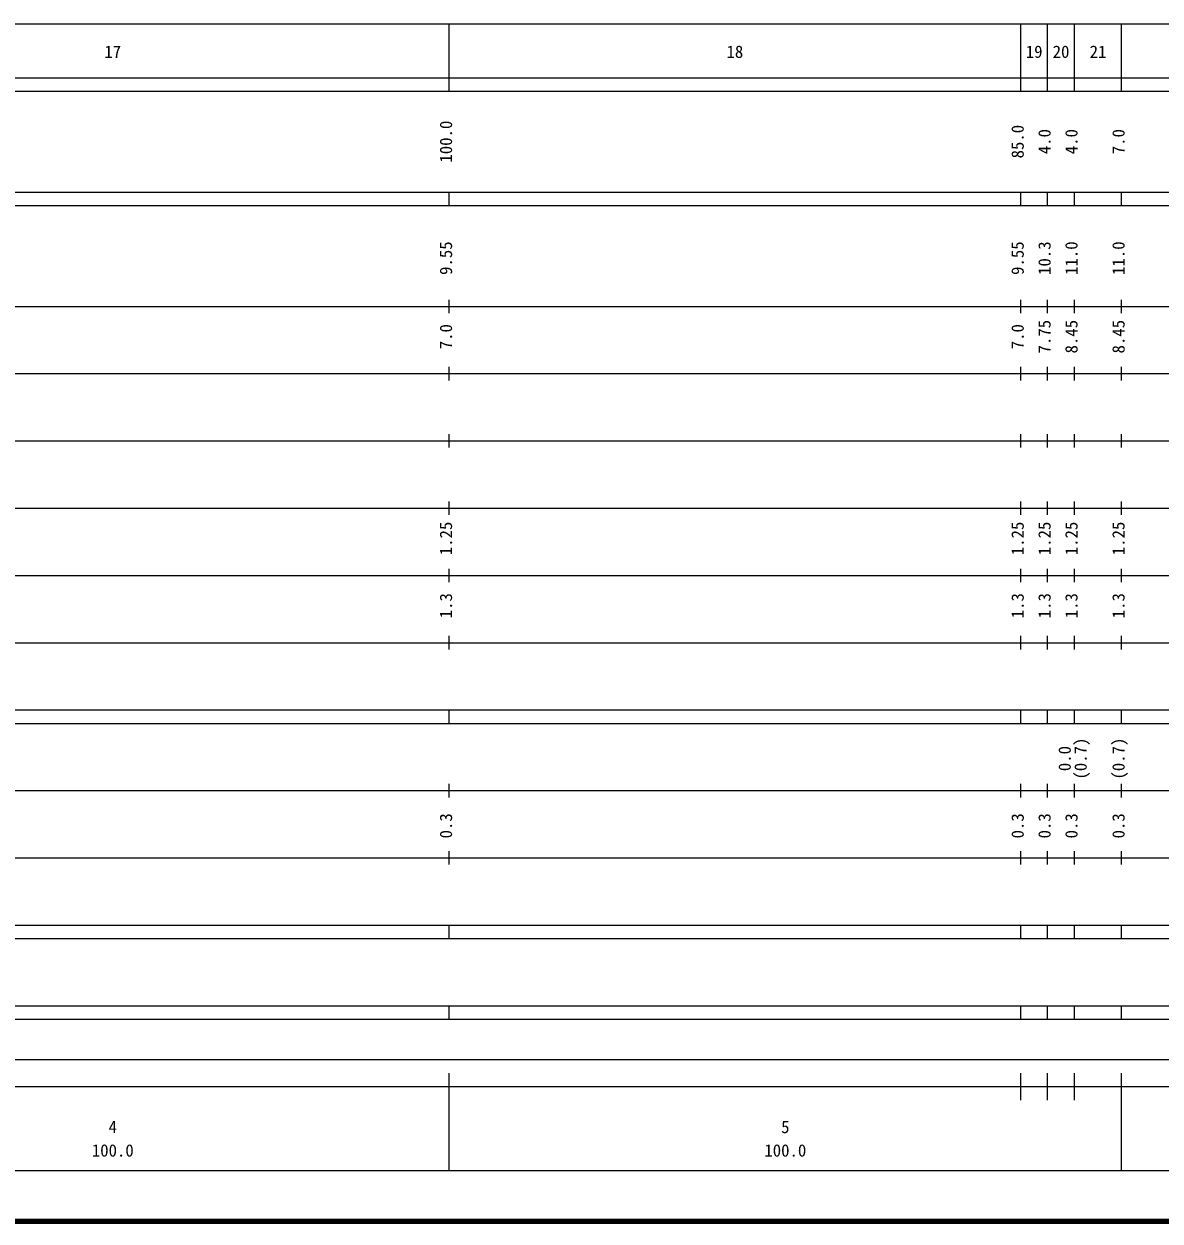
# Model space of a CAD drawing. Units: millimetres on the paper, enlarged 1000 times. Extents: x 40000 to 680000, y 20000 to 380000.
# Drawn here: x 304791 to 473720, y 20000 to 198000 of the extents above; entities that cross this region are included whole.
import ezdxf
from ezdxf.enums import TextEntityAlignment as Align

# ---------------------------------------------------------------- set-up
doc = ezdxf.new("R2010")
doc.units = ezdxf.units.MM
doc.header["$LTSCALE"] = 1000
doc.layers.add('M-TTL', color=2, linetype='Continuous', lineweight=140)
doc.layers.add('M-TTL-BAND', color=7, linetype='Continuous', lineweight=25)
doc.styles.add('ＭＳ ゴシック', font='')
doc.styles.get('ＭＳ ゴシック').set_extended_font_data('MS Gothic')

msp = doc.modelspace()

# ---------------------------------------------------------------- linework, layer by layer
at = {"layer": 'M-TTL'}
msp.add_line((40000, 20000), (680000, 20000), dxfattribs=at)
at = {"layer": 'M-TTL-BAND'}
for p, q in [((68000, 198000), (579000, 198000)), ((368000, 188000), (368000, 198000)), ((453000, 188000), (453000, 198000)), ((457000, 188000), (457000, 198000)), ((461000, 188000), (461000, 198000)), ((468000, 188000), (468000, 198000)), ((40000, 190000), (579000, 190000)), ((40000, 188000), (579000, 188000)), ((40000, 173000), (579000, 173000)), ((368000, 171000), (368000, 173000)), ((453000, 171000), (453000, 173000)), ((457000, 171000), (457000, 173000)), ((461000, 171000), (461000, 173000)), ((468000, 171000), (468000, 173000)), ((40000, 171000), (579000, 171000)), ((368000, 155000), (368000, 157000)), ((453000, 155000), (453000, 157000)), ((457000, 155000), (457000, 157000)), ((461000, 155000), (461000, 157000)), ((468000, 155000), (468000, 157000)), ((40000, 156000), (579000, 156000)), ((46000, 146000), (579000, 146000)), ((368000, 145000), (368000, 147000)), ((453000, 145000), (453000, 147000)), ((457000, 145000), (457000, 147000)), ((461000, 145000), (461000, 147000)), ((468000, 145000), (468000, 147000)), ((52000, 136000), (579000, 136000)), ((368000, 135000), (368000, 137000)), ((453000, 135000), (453000, 137000)), ((457000, 135000), (457000, 137000)), ((461000, 135000), (461000, 137000)), ((468000, 135000), (468000, 137000)), ((368000, 125000), (368000, 127000)), ((453000, 125000), (453000, 127000)), ((457000, 125000), (457000, 127000)), ((461000, 125000), (461000, 127000)), ((468000, 125000), (468000, 127000)), ((46000, 126000), (579000, 126000)), ((52000, 116000), (579000, 116000)), ((368000, 115000), (368000, 117000)), ((453000, 115000), (453000, 117000)), ((457000, 115000), (457000, 117000)), ((461000, 115000), (461000, 117000)), ((468000, 115000), (468000, 117000)), ((368000, 105000), (368000, 107000)), ((453000, 105000), (453000, 107000)), ((457000, 105000), (457000, 107000)), ((461000, 105000), (461000, 107000)), ((468000, 105000), (468000, 107000)), ((46000, 106000), (579000, 106000)), ((40000, 96000), (579000, 96000)), ((368000, 94000), (368000, 96000)), ((453000, 94000), (453000, 96000)), ((457000, 94000), (457000, 96000)), ((461000, 94000), (461000, 96000)), ((468000, 94000), (468000, 96000)), ((40000, 94000), (579000, 94000)), ((49000, 84000), (579000, 84000)), ((368000, 83000), (368000, 85000)), ((453000, 83000), (453000, 85000)), ((457000, 83000), (457000, 85000)), ((461000, 83000), (461000, 85000)), ((468000, 83000), (468000, 85000)), ((368000, 73000), (368000, 75000)), ((453000, 73000), (453000, 75000)), ((457000, 73000), (457000, 75000)), ((461000, 73000), (461000, 75000)), ((468000, 73000), (468000, 75000)), ((40000, 74000), (579000, 74000)), ((40000, 64000), (579000, 64000)), ((368000, 62000), (368000, 64000)), ((453000, 62000), (453000, 64000)), ((457000, 62000), (457000, 64000)), ((461000, 62000), (461000, 64000)), ((468000, 62000), (468000, 64000)), ((40000, 62000), (579000, 62000)), ((40000, 52000), (579000, 52000)), ((368000, 50000), (368000, 52000)), ((453000, 50000), (453000, 52000)), ((457000, 50000), (457000, 52000)), ((461000, 50000), (461000, 52000)), ((468000, 50000), (468000, 52000)), ((40000, 50000), (579000, 50000)), ((71000, 44000), (565000, 44000)), ((368000, 27500), (368000, 42000)), ((453000, 38000), (453000, 42000)), ((457000, 38000), (457000, 42000)), ((461000, 38000), (461000, 42000)), ((468000, 27500), (468000, 42000)), ((40000, 40000), (579000, 40000)), ((68000, 27500), (579000, 27500))]:
    msp.add_line(p, q, dxfattribs=at)

# ---------------------------------------------------------------- texts
at = {"layer": 'M-TTL-BAND', "style": 'ＭＳ ゴシック'}
for s, p in [('17', (318000, 192405)), ('18', (410500, 192405)), ('19', (455000, 192405)), ('20', (459000, 192405)), ('21', (464500, 192405)), ('4', (318000, 32523)), ('5', (418000, 32523)), ('100.0', (318000, 29033)), ('100.0', (418000, 29033))]:
    msp.add_text(s, height=1833, dxfattribs=at).set_placement(p, align=Align.BOTTOM_CENTER)
for s, p in [('100.0', (369000, 180500)), ('85.0', (454000, 180500)), ('4.0', (458000, 180500)), ('4.0', (462000, 180500)), ('7.0', (469000, 180500)), ('9.55', (369000, 163174)), ('9.55', (454000, 163174)), ('10.3', (458000, 163174)), ('11.0', (462000, 163174)), ('11.0', (469000, 163174)), ('7.0', (369000, 151500)), ('7.0', (454000, 151500)), ('7.75', (458000, 151500)), ('8.45', (462000, 151500)), ('8.45', (469000, 151500)), ('1.25', (369000, 121500)), ('1.25', (454000, 121500)), ('1.25', (458000, 121500)), ('1.25', (462000, 121500)), ('1.25', (469000, 121500)), ('1.3', (369000, 111500)), ('1.3', (454000, 111500)), ('1.3', (458000, 111500)), ('1.3', (462000, 111500)), ('1.3', (469000, 111500)), ('(0.7)', (463370, 88764)), ('(0.7)', (469000, 88764)), ('0.0', (461000, 88764)), ('0.3', (369000, 78764)), ('0.3', (454000, 78764)), ('0.3', (458000, 78764)), ('0.3', (462000, 78764)), ('0.3', (469000, 78764))]:
    msp.add_text(s, height=1833, rotation=90, dxfattribs=at).set_placement(p, align=Align.BOTTOM_CENTER)

doc.saveas('drawing.dxf')
